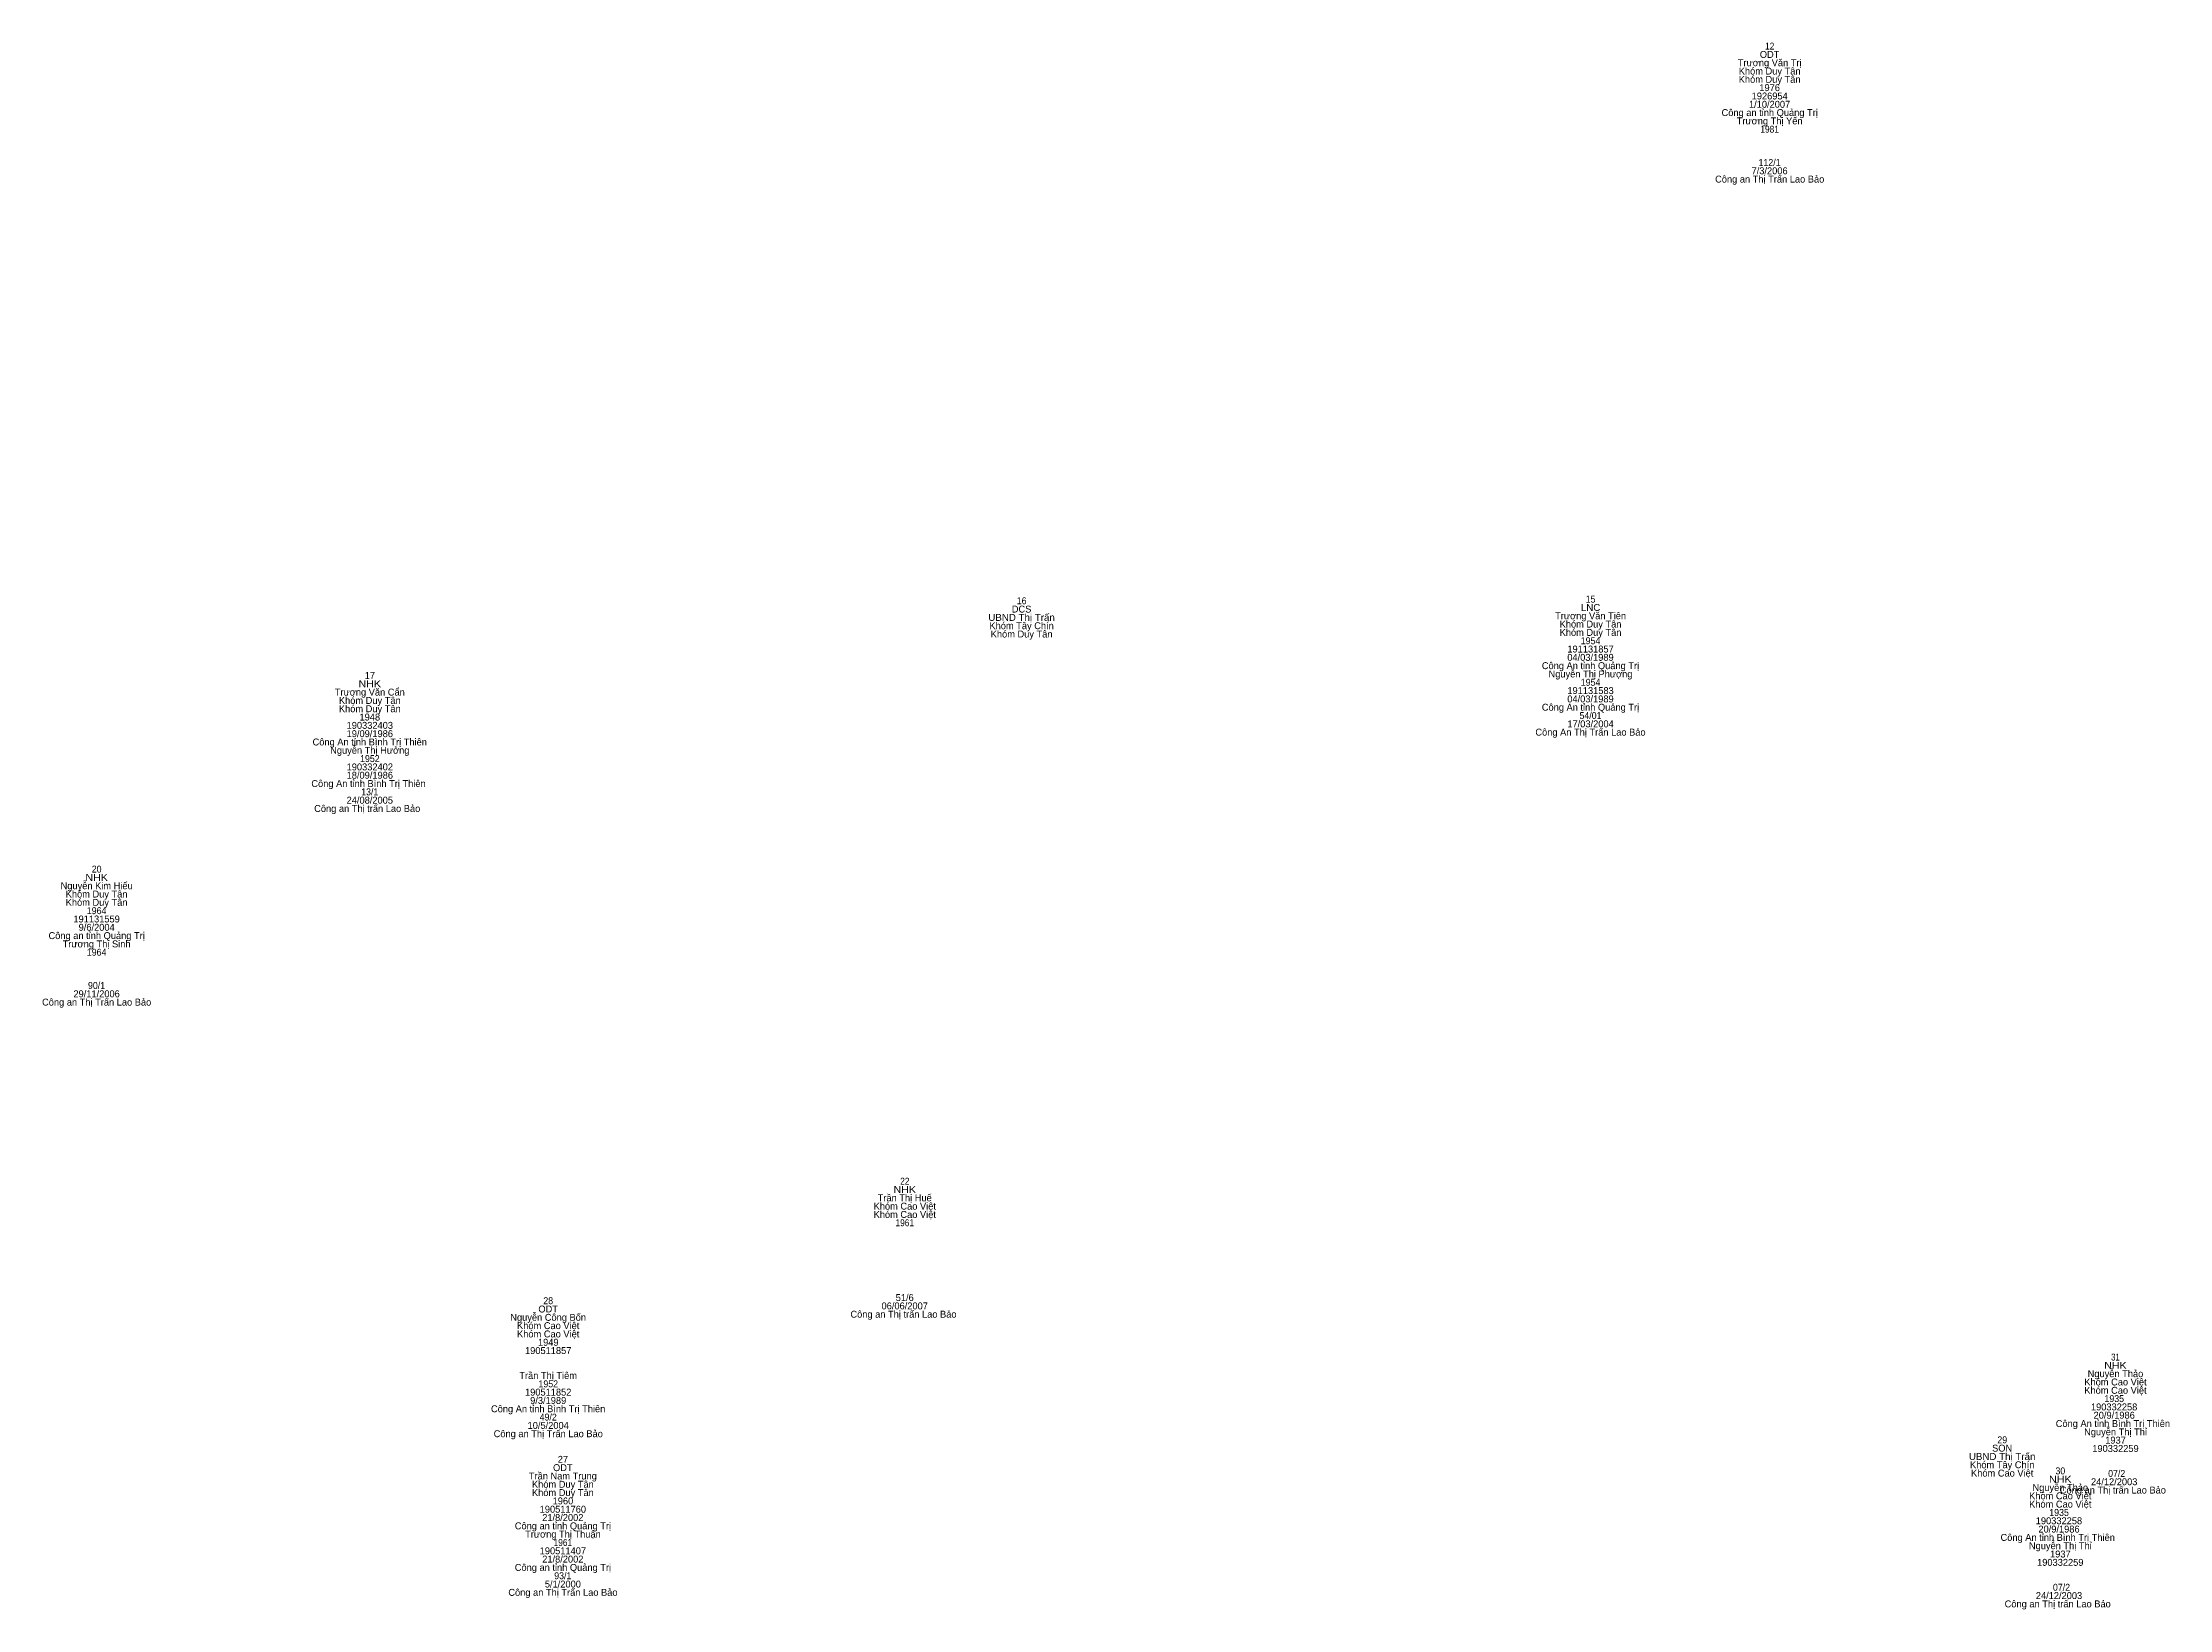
# Model space of a CAD drawing. Header units: metres. Extents: x 535887 to 536548, y 1837332 to 1837987.
# Drawn here: x 536164.3 to 536348.5, y 1837676.7 to 1837812.4 of the extents above; entities that cross this region are included whole.
import ezdxf
from ezdxf.enums import TextEntityAlignment as Align

# ---------------------------------------------------------------- set-up
doc = ezdxf.new("R2010")
doc.units = ezdxf.units.M
doc.header["$LTSCALE"] = 0.24
doc.layers.add('1', color=7, linetype='Continuous')

msp = doc.modelspace()

# ---------------------------------------------------------------- texts
at = {"layer": '1'}
for s, p in [('ODT', (536313.825, 1837811.11)), ('Trương Văn Trị', (536313.835, 1837810.39)), ('Khóm Duy Tân', (536313.83, 1837809.67)), ('Khóm Duy Tân', (536313.83, 1837808.95)), ('1926954', (536313.835, 1837807.51)), ('1976', (536313.83, 1837808.23)), ('Công an tỉnh Quảng Trị', (536313.835, 1837806.07)), ('1/10/2007', (536313.825, 1837806.79)), ('Trương Thị Yến', (536313.83, 1837805.35)), ('Công an Thị Trấn Lao Bảo', (536313.835, 1837800.31)), ('7/3/2006', (536313.825, 1837801.03)), ('Khóm Tây Chín', (536249.05, 1837761.63)), ('DCS', (536249.045, 1837763.07)), ('Trương Văn Tiên', (536298.325, 1837762.49)), ('Khóm Duy Tân', (536298.32, 1837761.77)), ('Khóm Duy Tân', (536249.05, 1837760.91)), ('Khóm Duy Tân', (536298.32, 1837761.05)), ('191131857', (536298.32, 1837759.61)), ('Công An tỉnh Quảng Trị', (536298.315, 1837758.17)), ('04/03/1989', (536298.315, 1837758.89)), ('Trương Văn Cẩn', (536192.6, 1837755.88)), ('17', (536192.605, 1837757.32)), ('Nguyễn Thị Phượng', (536298.315, 1837757.45)), ('191131583', (536298.32, 1837756.01)), ('Khóm Duy Tân', (536192.6, 1837755.16)), ('Khóm Duy Tân', (536192.6, 1837754.44)), ('Công An tỉnh Quảng Trị', (536298.315, 1837754.57)), ('04/03/1989', (536298.315, 1837755.29)), ('190332403', (536192.6, 1837753)), ('19/09/1986', (536192.6, 1837752.28)), ('1948', (536192.6, 1837753.72)), ('Công An Thị Trấn Lao Bảo', (536298.315, 1837752.41)), ('17/03/2004', (536298.32, 1837753.13)), ('Công An tỉnh Bình Trị Thiên', (536192.595, 1837751.56)), ('Nguyễn Thị Hưởng', (536192.6, 1837750.84)), ('190332402', (536192.6, 1837749.4)), ('18/09/1986', (536192.6, 1837748.68)), ('Công An tỉnh Bình Trị Thiên ', (536192.6, 1837747.96)), ('Công an Thị trấn Lao Bảo  ', (536192.6, 1837745.8)), ('24/08/2005', (536192.6, 1837746.52)), ('Nguyễn Kim Hiếu', (536168.945, 1837739.11)), ('Khóm Duy Tân', (536168.94, 1837738.39)), ('Khóm Duy Tân', (536168.94, 1837737.67)), ('191131559', (536168.94, 1837736.23)), ('Công an tỉnh Quảng Trị', (536168.945, 1837734.79)), ('Trương Thị Sinh', (536168.94, 1837734.07)), ('9/6/2004', (536168.945, 1837735.51)), ('Công an Thị Trấn Lao Bảo', (536168.945, 1837729.03)), ('29/11/2006', (536168.94, 1837729.75)), ('Trần Thị Huế', (536238.925, 1837712.08)), ('Khóm Cao Việt', (536238.93, 1837711.36)), ('Khóm Cao Việt', (536238.93, 1837710.64)), ('ODT', (536208.045, 1837702.45)), ('06/06/2007', (536238.925, 1837702.72)), ('51/6', (536238.925, 1837703.44)), ('Nguyễn Công Bốn', (536208.045, 1837701.73)), ('Khóm Cao Việt', (536208.05, 1837701.01)), ('Công an Thị trấn Lao Bảo ', (536238.93, 1837702)), ('Khóm Cao Việt', (536208.05, 1837700.29)), ('190511857', (536208.05, 1837698.85)), ('1949', (536208.055, 1837699.57)), ('Nguyễn Thảo', (536343.78, 1837696.85)), ('Trần Thị Tiêm', (536208.045, 1837696.69)), ('190511852', (536208.05, 1837695.25)), ('Khóm Cao Việt', (536343.78, 1837696.13)), ('Khóm Cao Việt', (536343.78, 1837695.41)), ('Công An tỉnh Bình Trị Thiên', (536208.045, 1837693.81)), ('9/3/1989', (536208.05, 1837694.53)), ('190332258 ', (536343.775, 1837693.97)), ('20/9/1986 ', (536343.78, 1837693.25)), ('Công an Thị Trấn Lao Bảo', (536208.055, 1837691.65)), ('10/5/2004', (536208.05, 1837692.37)), ('Công An tỉnh Bình Trị Thiên  ', (536343.78, 1837692.53)), ('Nguyễn Thị Thỉ', (536343.785, 1837691.81)), ('SON', (536333.965, 1837690.4)), ('190332259', (536343.78, 1837690.37)), ('1937', (536343.785, 1837691.09)), ('Trần Nam Trung', (536209.32, 1837687.99)), ('ODT', (536209.315, 1837688.71)), ('27', (536209.325, 1837689.43)), ('Khóm Tây Chín', (536333.97, 1837688.96)), ('Khóm Cao Việt', (536333.97, 1837688.24)), ('Khóm Duy Tân', (536209.32, 1837687.27)), ('Khóm Duy Tân', (536209.32, 1837686.55)), ('1960', (536209.325, 1837685.83)), ('Khóm Cao Việt', (536339, 1837686.27)), ('Nguyễn Thảo', (536339, 1837686.99)), ('Công an Thị trấn Lao Bảo  ', (536343.78, 1837686.77)), ('24/12/2003 ', (536343.78, 1837687.49)), ('190511760', (536209.32, 1837685.11)), ('21/8/2002', (536209.315, 1837684.39)), ('Khóm Cao Việt', (536339, 1837685.55)), ('190332258 ', (536338.995, 1837684.11)), ('Công an tỉnh Quảng Trị', (536209.325, 1837683.67)), ('Trương Thị Thuận', (536209.325, 1837682.95)), ('Công An tỉnh Bình Trị Thiên  ', (536339, 1837682.67)), ('20/9/1986 ', (536339, 1837683.39)), ('190511407', (536209.32, 1837681.51)), ('21/8/2002', (536209.315, 1837680.79)), ('Nguyễn Thị Thỉ', (536339.005, 1837681.95)), ('190332259', (536339, 1837680.51)), ('1937', (536339.005, 1837681.23)), ('Công an tỉnh Quảng Trị', (536209.325, 1837680.07)), ('5/1/2000', (536209.32, 1837678.63)), ('Công an Thị Trấn Lao Bảo', (536209.325, 1837677.91)), ('Công an Thị trấn Lao Bảo  ', (536339, 1837676.91)), ('24/12/2003 ', (536339, 1837677.63))]:
    msp.add_text(s, height=0.6, dxfattribs=at).set_placement(p, align=Align.CENTER)
for s, width, p in [('12', 0.9, (536313.835, 1837811.83)), ('1981', 0.9, (536313.83, 1837804.63)), ('112/1', 0.95, (536313.825, 1837801.75)), ('16', 0.95, (536249.05, 1837763.79)), ('LNC', 1.05, (536298.325, 1837763.21)), ('15', 0.95, (536298.32, 1837763.93)), ('UBND Thị Trấn', 1.05, (536249.045, 1837762.35)), ('1954', 0.95, (536298.32, 1837760.33)), ('NHK', 1.15, (536192.6, 1837756.6)), ('1954', 0.95, (536298.32, 1837756.73)), ('54/01', 0.95, (536298.315, 1837753.85)), ('1952', 0.95, (536192.605, 1837750.12)), ('13/1', 0.95, (536192.595, 1837747.24)), ('NHK', 1.15, (536168.94, 1837739.83)), ('20', 0.95, (536168.945, 1837740.55)), ('1964', 0.95, (536168.94, 1837736.95)), ('1964', 0.95, (536168.94, 1837733.35)), ('90/1', 0.95, (536168.935, 1837730.47)), ('22', 0.9, (536238.935, 1837713.52)), ('NHK', 1.15, (536238.93, 1837712.8)), ('1961', 0.9, (536238.93, 1837709.92)), ('28', 0.95, (536208.05, 1837703.17)), ('NHK', 1.15, (536343.78, 1837697.57)), ('31', 0.85, (536343.78, 1837698.29)), ('1952', 0.95, (536208.055, 1837695.97)), ('1935 ', 0.95, (536343.78, 1837694.69)), ('49/2', 0.95, (536208.05, 1837693.09)), ('UBND Thị Trấn', 1.05, (536333.965, 1837689.68)), ('29', 0.95, (536333.975, 1837691.12)), ('NHK', 1.15, (536339, 1837687.71)), ('30', 0.95, (536339.005, 1837688.43)), (' 07/2', 0.95, (536343.78, 1837688.21)), ('1935 ', 0.95, (536339, 1837684.83)), ('1961', 0.9, (536209.32, 1837682.23)), ('93/1', 0.95, (536209.315, 1837679.35)), (' 07/2', 0.95, (536339, 1837678.35))]:
    msp.add_text(s, height=0.6, dxfattribs=dict(at, width=width)).set_placement(p, align=Align.CENTER)

doc.saveas('drawing.dxf')
